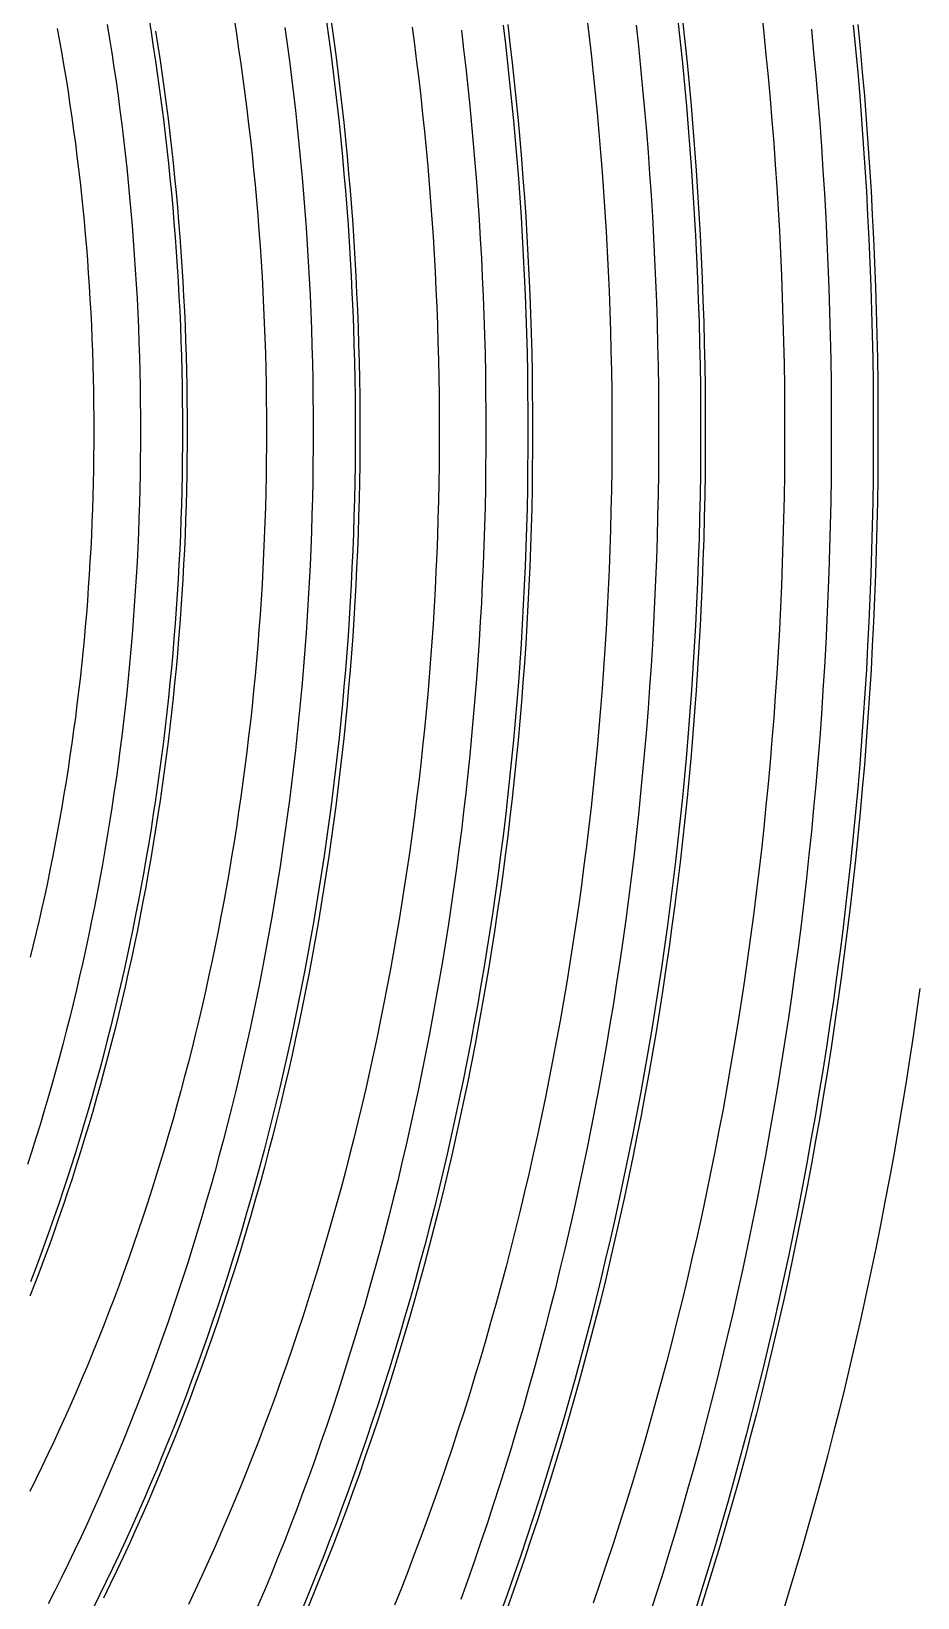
# Model space of a CAD drawing. Header units: metres. Extents: x 10 to 1210, y 10 to 2778.
# Drawn here: x 611.6 to 801.5, y 1571.7 to 1907.6 of the extents above; entities that cross this region are included whole.
import ezdxf

# ---------------------------------------------------------------- set-up
doc = ezdxf.new("R2010")
doc.units = ezdxf.units.M
for name, color, linetype in [('ACIKLIK', 5, 'Continuous'), ('CAM_SABLON', 4, 'Continuous'), ('DIS_KENAR_V91_Z3', 1, 'Continuous'), ('LAMBA_T4_Z4', 3, 'Continuous')]:
    doc.layers.add(name, color=color, linetype=linetype)

msp = doc.modelspace()

# ---------------------------------------------------------------- linework, layer by layer
at = {"layer": 'ACIKLIK'}
for points in [[(627.88, 1909.02), (628.38, 1905.97), (628.85, 1902.92), (629.32, 1899.87), (629.76, 1896.8), (630.19, 1893.73), (630.59, 1890.66), (630.98, 1887.57), (631.36, 1884.49), (631.71, 1881.39), (632.05, 1878.3), (632.36, 1875.19), (632.66, 1872.09), (632.95, 1868.98), (633.21, 1865.86), (633.46, 1862.75), (633.68, 1859.62), (633.89, 1856.5), (634.09, 1853.37), (634.26, 1850.24), (634.41, 1847.11), (634.55, 1843.98), (634.67, 1840.84), (634.77, 1837.7), (634.85, 1834.56), (634.92, 1831.42), (634.96, 1828.28), (634.99, 1825.14), (635, 1822), (635, 1822), (634.99, 1818.86), (634.96, 1815.72), (634.92, 1812.58), (634.85, 1809.44), (634.77, 1806.3), (634.67, 1803.16), (634.55, 1800.02), (634.41, 1796.89), (634.26, 1793.76), (634.09, 1790.63), (633.89, 1787.5), (633.68, 1784.38), (633.46, 1781.25), (633.21, 1778.14), (632.95, 1775.02), (632.66, 1771.91), (632.36, 1768.81), (632.05, 1765.7), (631.71, 1762.61), (631.36, 1759.51), (630.98, 1756.43), (630.59, 1753.34), (630.19, 1750.27), (629.76, 1747.2), (629.32, 1744.13), (628.85, 1741.08), (628.38, 1738.03), (627.88, 1734.98), (627.36, 1731.94), (626.83, 1728.91), (626.28, 1725.89), (625.72, 1722.88), (625.13, 1719.87), (624.53, 1716.88), (623.91, 1713.89), (623.28, 1710.91), (622.62, 1707.94), (621.95, 1704.98), (621.27, 1702.03), (620.56, 1699.08), (619.84, 1696.15), (619.1, 1693.23), (618.35, 1690.32), (617.58, 1687.42), (616.79, 1684.53), (615.99, 1681.66), (615.17, 1678.79), (614.33, 1675.94), (613.48, 1673.1), (612.61, 1670.27), (611.72, 1667.45), (610.82, 1664.65)], [(665.95, 1908.34), (666.44, 1904.8), (666.91, 1901.25), (667.36, 1897.69), (667.79, 1894.12), (668.2, 1890.55), (668.59, 1886.98), (668.96, 1883.4), (669.3, 1879.81), (669.63, 1876.22), (669.94, 1872.63), (670.22, 1869.03), (670.48, 1865.43), (670.72, 1861.82), (670.95, 1858.21), (671.15, 1854.6), (671.32, 1850.98), (671.48, 1847.36), (671.62, 1843.74), (671.74, 1840.12), (671.83, 1836.5), (671.9, 1832.88), (671.96, 1829.25), (671.99, 1825.63), (672, 1822), (672, 1822), (671.99, 1818.37), (671.96, 1814.75), (671.9, 1811.12), (671.83, 1807.5), (671.74, 1803.88), (671.62, 1800.26), (671.48, 1796.64), (671.32, 1793.02), (671.15, 1789.4), (670.95, 1785.79), (670.72, 1782.18), (670.48, 1778.57), (670.22, 1774.97), (669.94, 1771.37), (669.63, 1767.78), (669.3, 1764.19), (668.96, 1760.6), (668.59, 1757.02), (668.2, 1753.45), (667.79, 1749.88), (667.36, 1746.31), (666.91, 1742.75), (666.44, 1739.2), (665.95, 1735.66), (665.44, 1732.12), (664.91, 1728.59), (664.35, 1725.07), (663.78, 1721.55), (663.19, 1718.05), (662.57, 1714.55), (661.94, 1711.06), (661.28, 1707.58), (660.61, 1704.11), (659.92, 1700.65), (659.2, 1697.2), (658.47, 1693.76), (657.71, 1690.33), (656.94, 1686.91), (656.15, 1683.5), (655.33, 1680.1), (654.5, 1676.72), (653.65, 1673.34), (652.78, 1669.98), (651.88, 1666.63), (650.97, 1663.29), (650.05, 1659.97), (649.1, 1656.66), (648.13, 1653.36), (647.14, 1650.08), (646.14, 1646.81), (645.12, 1643.56), (644.07, 1640.32), (643.01, 1637.09), (641.93, 1633.88), (640.84, 1630.68), (639.72, 1627.51), (638.59, 1624.34), (637.44, 1621.19), (636.27, 1618.06), (635.08, 1614.95), (633.88, 1611.85), (632.66, 1608.77), (631.42, 1605.71), (630.16, 1602.66), (628.89, 1599.64), (627.6, 1596.63), (626.29, 1593.64), (624.97, 1590.66), (623.63, 1587.71), (622.27, 1584.78), (620.9, 1581.86), (619.51, 1578.97), (618.1, 1576.09), (616.68, 1573.23), (615.24, 1570.4)], [(703.74, 1907.8), (704.23, 1903.76), (704.7, 1899.71), (705.14, 1895.66), (705.55, 1891.6), (705.94, 1887.54), (706.31, 1883.47), (706.66, 1879.39), (706.98, 1875.31), (707.28, 1871.23), (707.55, 1867.14), (707.8, 1863.05), (708.03, 1858.95), (708.23, 1854.85), (708.41, 1850.75), (708.57, 1846.65), (708.7, 1842.54), (708.81, 1838.44), (708.89, 1834.33), (708.95, 1830.22), (708.99, 1826.11), (709, 1822), (709, 1822), (708.99, 1817.89), (708.95, 1813.78), (708.89, 1809.67), (708.81, 1805.56), (708.7, 1801.46), (708.57, 1797.35), (708.41, 1793.25), (708.23, 1789.15), (708.03, 1785.05), (707.8, 1780.95), (707.55, 1776.86), (707.28, 1772.77), (706.98, 1768.69), (706.66, 1764.61), (706.31, 1760.53), (705.94, 1756.46), (705.55, 1752.4), (705.14, 1748.34), (704.7, 1744.29), (704.23, 1740.24), (703.74, 1736.2), (703.23, 1732.16), (702.7, 1728.14), (702.14, 1724.12), (701.56, 1720.11), (700.96, 1716.11), (700.33, 1712.11), (699.68, 1708.13), (699.01, 1704.15), (698.31, 1700.19), (697.59, 1696.23), (696.85, 1692.28), (696.09, 1688.35), (695.3, 1684.42), (694.49, 1680.51), (693.66, 1676.61), (692.8, 1672.72), (691.92, 1668.84), (691.02, 1664.97), (690.1, 1661.12), (689.16, 1657.28), (688.19, 1653.45), (687.2, 1649.64), (686.19, 1645.84), (685.16, 1642.05), (684.1, 1638.28), (683.03, 1634.53), (681.93, 1630.79), (680.81, 1627.06), (679.67, 1623.36), (678.51, 1619.66), (677.33, 1615.99), (676.13, 1612.33), (674.9, 1608.68), (673.66, 1605.06), (672.39, 1601.45), (671.11, 1597.86), (669.8, 1594.29), (668.47, 1590.73), (667.13, 1587.2), (665.76, 1583.68), (664.37, 1580.19), (662.97, 1576.71), (661.54, 1573.25), (660.09, 1569.82)], [(741.19, 1908.87), (741.68, 1904.34), (742.15, 1899.81), (742.58, 1895.26), (743, 1890.71), (743.38, 1886.16), (743.74, 1881.59), (744.08, 1877.03), (744.38, 1872.46), (744.66, 1867.88), (744.92, 1863.31), (745.14, 1858.73), (745.35, 1854.14), (745.52, 1849.55), (745.67, 1844.97), (745.79, 1840.37), (745.88, 1835.78), (745.95, 1831.19), (745.99, 1826.59), (746, 1822), (746, 1822), (745.99, 1817.41), (745.95, 1812.81), (745.88, 1808.22), (745.79, 1803.63), (745.67, 1799.03), (745.52, 1794.45), (745.35, 1789.86), (745.14, 1785.27), (744.92, 1780.69), (744.66, 1776.12), (744.38, 1771.54), (744.08, 1766.97), (743.74, 1762.41), (743.38, 1757.84), (743, 1753.29), (742.58, 1748.74), (742.15, 1744.19), (741.68, 1739.66), (741.19, 1735.13), (740.67, 1730.6), (740.13, 1726.08), (739.55, 1721.57), (738.96, 1717.07), (738.33, 1712.58), (737.69, 1708.1), (737.01, 1703.62), (736.31, 1699.16), (735.58, 1694.7), (734.83, 1690.26), (734.05, 1685.82), (733.25, 1681.4), (732.42, 1676.99), (731.56, 1672.58), (730.68, 1668.2), (729.78, 1663.82), (728.85, 1659.46), (727.89, 1655.11), (726.91, 1650.77), (725.9, 1646.45), (724.87, 1642.14), (723.81, 1637.84), (722.73, 1633.56), (721.63, 1629.3), (720.5, 1625.05), (719.34, 1620.82), (718.16, 1616.6), (716.96, 1612.4), (715.73, 1608.21), (714.48, 1604.05), (713.21, 1599.9), (711.91, 1595.77), (710.59, 1591.66), (709.24, 1587.56), (707.87, 1583.49), (706.48, 1579.43), (705.06, 1575.39), (703.62, 1571.38)], [(778.74, 1908.01), (779.22, 1902.99), (779.68, 1897.96), (780.11, 1892.92), (780.51, 1887.88), (780.87, 1882.83), (781.21, 1877.78), (781.52, 1872.72), (781.8, 1867.66), (782.05, 1862.6), (782.28, 1857.53), (782.47, 1852.46), (782.63, 1847.39), (782.76, 1842.31), (782.87, 1837.23), (782.94, 1832.16), (782.99, 1827.08), (783, 1822), (783, 1822), (782.99, 1816.92), (782.94, 1811.84), (782.87, 1806.77), (782.76, 1801.69), (782.63, 1796.61), (782.47, 1791.54), (782.28, 1786.47), (782.05, 1781.4), (781.8, 1776.34), (781.52, 1771.28), (781.21, 1766.22), (780.87, 1761.17), (780.51, 1756.12), (780.11, 1751.08), (779.68, 1746.04), (779.22, 1741.01), (778.74, 1735.99), (778.22, 1730.97), (777.68, 1725.97), (777.11, 1720.96), (776.51, 1715.97), (775.87, 1710.98), (775.21, 1706.01), (774.53, 1701.04), (773.81, 1696.08), (773.06, 1691.14), (772.29, 1686.2), (771.48, 1681.27), (770.65, 1676.36), (769.79, 1671.46), (768.9, 1666.57), (767.98, 1661.69), (767.04, 1656.82), (766.07, 1651.97), (765.06, 1647.13), (764.03, 1642.31), (762.98, 1637.5), (761.89, 1632.7), (760.78, 1627.92), (759.64, 1623.15), (758.47, 1618.41), (757.27, 1613.67), (756.05, 1608.96), (754.8, 1604.26), (753.53, 1599.58), (752.22, 1594.91), (750.89, 1590.27), (749.53, 1585.64), (748.15, 1581.03), (746.74, 1576.44), (745.3, 1571.88), (743.84, 1567.33)]]:
    msp.add_lwpolyline(points, dxfattribs=at)
at = {"layer": 'CAM_SABLON'}
for points in [[(636.76, 1910.49), (637.26, 1907.4), (637.75, 1904.29), (638.22, 1901.18), (638.67, 1898.06), (639.1, 1894.94), (639.52, 1891.81), (639.92, 1888.68), (640.29, 1885.54), (640.65, 1882.39), (641, 1879.24), (641.32, 1876.09), (641.63, 1872.93), (641.91, 1869.76), (642.18, 1866.6), (642.43, 1863.43), (642.66, 1860.25), (642.88, 1857.08), (643.07, 1853.9), (643.25, 1850.71), (643.4, 1847.53), (643.54, 1844.34), (643.66, 1841.15), (643.77, 1837.96), (643.85, 1834.77), (643.92, 1831.58), (643.96, 1828.39), (643.99, 1825.19), (644, 1822), (644, 1822), (643.99, 1818.81), (643.96, 1815.61), (643.92, 1812.42), (643.85, 1809.23), (643.77, 1806.04), (643.66, 1802.85), (643.54, 1799.66), (643.4, 1796.47), (643.25, 1793.29), (643.07, 1790.1), (642.88, 1786.92), (642.66, 1783.75), (642.43, 1780.57), (642.18, 1777.4), (641.91, 1774.24), (641.63, 1771.07), (641.32, 1767.91), (641, 1764.76), (640.65, 1761.61), (640.29, 1758.46), (639.92, 1755.32), (639.52, 1752.19), (639.1, 1749.06), (638.67, 1745.94), (638.22, 1742.82), (637.75, 1739.71), (637.26, 1736.6), (636.76, 1733.51), (636.23, 1730.41), (635.69, 1727.33), (635.13, 1724.26), (634.56, 1721.19), (633.96, 1718.13), (633.35, 1715.08), (632.72, 1712.04), (632.07, 1709), (631.41, 1705.98), (630.73, 1702.96), (630.03, 1699.96), (629.31, 1696.96), (628.58, 1693.98), (627.82, 1691), (627.05, 1688.03), (626.27, 1685.08), (625.47, 1682.14), (624.65, 1679.21), (623.81, 1676.28), (622.96, 1673.38), (622.09, 1670.48), (621.2, 1667.59), (620.3, 1664.72), (619.38, 1661.86), (618.44, 1659.02), (617.49, 1656.18), (616.52, 1653.36), (615.54, 1650.55), (614.54, 1647.76), (613.52, 1644.98), (612.49, 1642.22), (611.44, 1639.47)], [(674.86, 1909.6), (675.36, 1906.01), (675.84, 1902.4), (676.3, 1898.79), (676.73, 1895.17), (677.15, 1891.55), (677.54, 1887.92), (677.91, 1884.29), (678.27, 1880.65), (678.6, 1877.01), (678.91, 1873.36), (679.19, 1869.71), (679.46, 1866.05), (679.71, 1862.4), (679.93, 1858.73), (680.13, 1855.07), (680.31, 1851.4), (680.48, 1847.73), (680.61, 1844.06), (680.73, 1840.39), (680.83, 1836.71), (680.9, 1833.03), (680.96, 1829.36), (680.99, 1825.68), (681, 1822), (681, 1822), (680.99, 1818.32), (680.96, 1814.64), (680.9, 1810.97), (680.83, 1807.29), (680.73, 1803.61), (680.61, 1799.94), (680.48, 1796.27), (680.31, 1792.6), (680.13, 1788.93), (679.93, 1785.27), (679.71, 1781.6), (679.46, 1777.95), (679.19, 1774.29), (678.91, 1770.64), (678.6, 1766.99), (678.27, 1763.35), (677.91, 1759.71), (677.54, 1756.08), (677.15, 1752.45), (676.73, 1748.83), (676.3, 1745.21), (675.84, 1741.6), (675.36, 1737.99), (674.86, 1734.4), (674.34, 1730.81), (673.8, 1727.22), (673.24, 1723.65), (672.66, 1720.08), (672.06, 1716.52), (671.43, 1712.97), (670.79, 1709.42), (670.12, 1705.89), (669.44, 1702.37), (668.73, 1698.85), (668.01, 1695.35), (667.26, 1691.85), (666.5, 1688.37), (665.71, 1684.89), (664.9, 1681.43), (664.08, 1677.98), (663.23, 1674.54), (662.37, 1671.11), (661.48, 1667.69), (660.57, 1664.29), (659.65, 1660.9), (658.71, 1657.52), (657.74, 1654.15), (656.76, 1650.8), (655.76, 1647.46), (654.73, 1644.14), (653.69, 1640.83), (652.63, 1637.53), (651.55, 1634.25), (650.46, 1630.98), (649.34, 1627.73), (648.21, 1624.5), (647.05, 1621.28), (645.88, 1618.07), (644.69, 1614.89), (643.48, 1611.72), (642.26, 1608.56), (641.01, 1605.42), (639.75, 1602.3), (638.47, 1599.2), (637.17, 1596.12), (635.86, 1593.05), (634.52, 1590), (633.17, 1586.97), (631.81, 1583.96), (630.42, 1580.97), (629.02, 1578), (627.61, 1575.04), (626.17, 1572.11), (624.72, 1569.19)], [(712.68, 1908.91), (713.17, 1904.81), (713.64, 1900.71), (714.09, 1896.61), (714.51, 1892.49), (714.91, 1888.38), (715.28, 1884.25), (715.63, 1880.13), (715.96, 1875.99), (716.26, 1871.86), (716.54, 1867.72), (716.79, 1863.57), (717.02, 1859.42), (717.22, 1855.27), (717.41, 1851.12), (717.56, 1846.96), (717.7, 1842.81), (717.81, 1838.65), (717.89, 1834.49), (717.95, 1830.32), (717.99, 1826.16), (718, 1822), (718, 1822), (717.99, 1817.84), (717.95, 1813.68), (717.89, 1809.51), (717.81, 1805.35), (717.7, 1801.19), (717.56, 1797.04), (717.41, 1792.88), (717.22, 1788.73), (717.02, 1784.58), (716.79, 1780.43), (716.54, 1776.28), (716.26, 1772.14), (715.96, 1768.01), (715.63, 1763.87), (715.28, 1759.75), (714.91, 1755.62), (714.51, 1751.51), (714.09, 1747.39), (713.64, 1743.29), (713.17, 1739.19), (712.68, 1735.09), (712.16, 1731.01), (711.62, 1726.93), (711.05, 1722.86), (710.47, 1718.79), (709.85, 1714.74), (709.22, 1710.69), (708.56, 1706.65), (707.88, 1702.62), (707.17, 1698.6), (706.44, 1694.59), (705.69, 1690.59), (704.92, 1686.6), (704.12, 1682.63), (703.3, 1678.66), (702.45, 1674.7), (701.58, 1670.76), (700.69, 1666.82), (699.78, 1662.9), (698.85, 1659), (697.89, 1655.1), (696.91, 1651.22), (695.91, 1647.35), (694.88, 1643.5), (693.83, 1639.66), (692.76, 1635.83), (691.67, 1632.02), (690.56, 1628.23), (689.42, 1624.45), (688.27, 1620.68), (687.09, 1616.93), (685.89, 1613.2), (684.67, 1609.49), (683.42, 1605.79), (682.16, 1602.11), (680.87, 1598.44), (679.57, 1594.8), (678.24, 1591.17), (676.89, 1587.56), (675.53, 1583.97), (674.14, 1580.39), (672.73, 1576.84), (671.3, 1573.31), (669.85, 1569.79)], [(750.13, 1909.87), (750.63, 1905.29), (751.1, 1900.7), (751.55, 1896.1), (751.96, 1891.5), (752.35, 1886.89), (752.72, 1882.28), (753.06, 1877.66), (753.37, 1873.03), (753.65, 1868.41), (753.91, 1863.78), (754.14, 1859.14), (754.34, 1854.51), (754.51, 1849.87), (754.66, 1845.23), (754.78, 1840.58), (754.88, 1835.94), (754.95, 1831.29), (754.99, 1826.65), (755, 1822), (755, 1822), (754.99, 1817.35), (754.95, 1812.71), (754.88, 1808.06), (754.78, 1803.42), (754.66, 1798.77), (754.51, 1794.13), (754.34, 1789.49), (754.14, 1784.86), (753.91, 1780.22), (753.65, 1775.59), (753.37, 1770.97), (753.06, 1766.34), (752.72, 1761.72), (752.35, 1757.11), (751.96, 1752.5), (751.55, 1747.9), (751.1, 1743.3), (750.63, 1738.71), (750.13, 1734.13), (749.61, 1729.55), (749.06, 1724.98), (748.48, 1720.42), (747.88, 1715.86), (747.25, 1711.32), (746.59, 1706.78), (745.91, 1702.25), (745.2, 1697.73), (744.46, 1693.23), (743.7, 1688.73), (742.91, 1684.24), (742.1, 1679.76), (741.26, 1675.3), (740.39, 1670.84), (739.5, 1666.4), (738.58, 1661.97), (737.64, 1657.55), (736.67, 1653.15), (735.68, 1648.76), (734.66, 1644.38), (733.62, 1640.01), (732.55, 1635.67), (731.45, 1631.33), (730.33, 1627.01), (729.19, 1622.71), (728.02, 1618.42), (726.82, 1614.15), (725.6, 1609.89), (724.36, 1605.65), (723.09, 1601.43), (721.8, 1597.23), (720.48, 1593.04), (719.14, 1588.87), (717.78, 1584.72), (716.39, 1580.59), (714.98, 1576.48), (713.54, 1572.39), (712.09, 1568.31)], [(787.69, 1908.9), (788.19, 1903.82), (788.65, 1898.74), (789.08, 1893.65), (789.48, 1888.56), (789.85, 1883.46), (790.2, 1878.35), (790.51, 1873.25), (790.79, 1868.13), (791.05, 1863.02), (791.27, 1857.9), (791.46, 1852.77), (791.63, 1847.65), (791.76, 1842.52), (791.87, 1837.39), (791.94, 1832.26), (791.98, 1827.13), (792, 1822), (792, 1822), (791.98, 1816.87), (791.94, 1811.74), (791.87, 1806.61), (791.76, 1801.48), (791.63, 1796.35), (791.46, 1791.23), (791.27, 1786.1), (791.05, 1780.98), (790.79, 1775.87), (790.51, 1770.75), (790.2, 1765.65), (789.85, 1760.54), (789.48, 1755.44), (789.08, 1750.35), (788.65, 1745.26), (788.19, 1740.18), (787.69, 1735.1), (787.17, 1730.03), (786.63, 1724.97), (786.05, 1719.91), (785.44, 1714.87), (784.8, 1709.83), (784.13, 1704.8), (783.44, 1699.78), (782.71, 1694.77), (781.96, 1689.77), (781.17, 1684.78), (780.36, 1679.8), (779.52, 1674.83), (778.65, 1669.87), (777.75, 1664.93), (776.82, 1660), (775.87, 1655.08), (774.88, 1650.17), (773.87, 1645.28), (772.83, 1640.4), (771.76, 1635.54), (770.66, 1630.69), (769.54, 1625.85), (768.38, 1621.03), (767.2, 1616.23), (765.99, 1611.44), (764.76, 1606.67), (763.49, 1601.92), (762.2, 1597.18), (760.88, 1592.46), (759.54, 1587.76), (758.16, 1583.08), (756.76, 1578.42), (755.33, 1573.77), (753.88, 1569.15)]]:
    msp.add_lwpolyline(points, dxfattribs=at)
at = {"layer": 'DIS_KENAR_V91_Z3'}
for points in [[(730.54, 1911.11), (731.05, 1906.91), (731.53, 1902.71), (731.99, 1898.5), (732.42, 1894.28), (732.83, 1890.06), (733.21, 1885.83), (733.57, 1881.59), (733.9, 1877.36), (734.21, 1873.11), (734.5, 1868.87), (734.76, 1864.62), (734.99, 1860.37), (735.21, 1856.11), (735.39, 1851.85), (735.55, 1847.59), (735.69, 1843.33), (735.8, 1839.07), (735.89, 1834.8), (735.95, 1830.53), (735.99, 1826.27), (736, 1822), (736, 1822), (735.99, 1817.73), (735.95, 1813.47), (735.89, 1809.2), (735.8, 1804.93), (735.69, 1800.67), (735.55, 1796.41), (735.39, 1792.15), (735.21, 1787.89), (734.99, 1783.63), (734.76, 1779.38), (734.5, 1775.13), (734.21, 1770.89), (733.9, 1766.64), (733.57, 1762.41), (733.21, 1758.17), (732.83, 1753.94), (732.42, 1749.72), (731.99, 1745.5), (731.53, 1741.29), (731.05, 1737.09), (730.54, 1732.89), (730.01, 1728.69), (729.46, 1724.51), (728.88, 1720.33), (728.27, 1716.16), (727.64, 1712), (726.99, 1707.85), (726.32, 1703.7), (725.62, 1699.56), (724.89, 1695.44), (724.14, 1691.32), (723.37, 1687.21), (722.57, 1683.12), (721.75, 1679.03), (720.91, 1674.96), (720.04, 1670.89), (719.15, 1666.84), (718.24, 1662.8), (717.3, 1658.77), (716.34, 1654.75), (715.35, 1650.75), (714.35, 1646.76), (713.32, 1642.78), (712.26, 1638.82), (711.18, 1634.87), (710.08, 1630.93), (708.96, 1627.01), (707.82, 1623.11), (706.65, 1619.22), (705.46, 1615.34), (704.24, 1611.48), (703.01, 1607.64), (701.75, 1603.81), (700.47, 1600), (699.17, 1596.21), (697.84, 1592.43), (696.49, 1588.67), (695.13, 1584.93), (693.74, 1581.21), (692.32, 1577.5), (690.89, 1573.81), (689.44, 1570.15)], [(768.02, 1911.87), (768.53, 1907.18), (769.01, 1902.48), (769.47, 1897.78), (769.89, 1893.07), (770.29, 1888.36), (770.67, 1883.64), (771.01, 1878.92), (771.33, 1874.19), (771.62, 1869.46), (771.88, 1864.72), (772.12, 1859.98), (772.32, 1855.24), (772.5, 1850.5), (772.65, 1845.75), (772.78, 1841), (772.88, 1836.25), (772.94, 1831.5), (772.99, 1826.75), (773, 1822), (773, 1822), (772.99, 1817.25), (772.94, 1812.5), (772.88, 1807.75), (772.78, 1803), (772.65, 1798.25), (772.5, 1793.5), (772.32, 1788.76), (772.12, 1784.02), (771.88, 1779.28), (771.62, 1774.54), (771.33, 1769.81), (771.01, 1765.08), (770.67, 1760.36), (770.29, 1755.64), (769.89, 1750.93), (769.47, 1746.22), (769.01, 1741.52), (768.53, 1736.82), (768.02, 1732.13), (767.49, 1727.45), (766.92, 1722.77), (766.33, 1718.1), (765.71, 1713.44), (765.07, 1708.79), (764.4, 1704.15), (763.7, 1699.51), (762.97, 1694.89), (762.22, 1690.27), (761.44, 1685.67), (760.63, 1681.07), (759.8, 1676.49), (758.94, 1671.92), (758.05, 1667.35), (757.14, 1662.8), (756.2, 1658.27), (755.23, 1653.74), (754.24, 1649.23), (753.22, 1644.73), (752.18, 1640.24), (751.11, 1635.77), (750.01, 1631.31), (748.89, 1626.87), (747.74, 1622.44), (746.57, 1618.03), (745.37, 1613.63), (744.14, 1609.25), (742.89, 1604.88), (741.62, 1600.53), (740.32, 1596.2), (738.99, 1591.88), (737.64, 1587.59), (736.26, 1583.31), (734.86, 1579.05), (733.44, 1574.8), (731.98, 1570.58)], [(655.04, 1910.24), (655.54, 1907.03), (656.03, 1903.81), (656.49, 1900.59), (656.94, 1897.36), (657.37, 1894.13), (657.78, 1890.88), (658.17, 1887.64), (658.54, 1884.39), (658.9, 1881.13), (659.23, 1877.87), (659.55, 1874.61), (659.84, 1871.34), (660.12, 1868.07), (660.38, 1864.79), (660.62, 1861.51), (660.84, 1858.23), (661.04, 1854.94), (661.22, 1851.66), (661.39, 1848.37), (661.53, 1845.08), (661.65, 1841.78), (661.76, 1838.49), (661.85, 1835.19), (661.91, 1831.89), (661.96, 1828.6), (661.99, 1825.3), (662, 1822), (662, 1822), (661.99, 1818.7), (661.96, 1815.4), (661.91, 1812.11), (661.85, 1808.81), (661.76, 1805.51), (661.65, 1802.22), (661.53, 1798.92), (661.39, 1795.63), (661.22, 1792.34), (661.04, 1789.06), (660.84, 1785.77), (660.62, 1782.49), (660.38, 1779.21), (660.12, 1775.93), (659.84, 1772.66), (659.55, 1769.39), (659.23, 1766.13), (658.9, 1762.87), (658.54, 1759.61), (658.17, 1756.36), (657.78, 1753.12), (657.37, 1749.87), (656.94, 1746.64), (656.49, 1743.41), (656.03, 1740.19), (655.54, 1736.97), (655.04, 1733.76), (654.51, 1730.55), (653.97, 1727.36), (653.41, 1724.17), (652.83, 1720.98), (652.24, 1717.81), (651.62, 1714.64), (650.99, 1711.48), (650.34, 1708.33), (649.67, 1705.19), (648.98, 1702.06), (648.27, 1698.94), (647.54, 1695.82), (646.8, 1692.72), (646.04, 1689.62), (645.26, 1686.54), (644.46, 1683.46), (643.65, 1680.4), (642.82, 1677.35), (641.97, 1674.3), (641.1, 1671.27), (640.21, 1668.25), (639.31, 1665.25), (638.39, 1662.25), (637.45, 1659.27), (636.5, 1656.3), (635.52, 1653.34), (634.53, 1650.39), (633.53, 1647.46), (632.5, 1644.54), (631.46, 1641.63), (630.4, 1638.74), (629.33, 1635.86), (628.24, 1633), (627.13, 1630.15), (626.01, 1627.32), (624.86, 1624.5), (623.71, 1621.69), (622.53, 1618.9), (621.34, 1616.13), (620.14, 1613.37), (618.92, 1610.63), (617.68, 1607.9), (616.43, 1605.19), (615.16, 1602.49), (613.87, 1599.82), (612.57, 1597.16), (611.26, 1594.51)], [(617.18, 1908.18), (617.67, 1905.47), (618.15, 1902.75), (618.61, 1900.02), (619.06, 1897.29), (619.49, 1894.55), (619.9, 1891.8), (620.3, 1889.05), (620.68, 1886.3), (621.05, 1883.54), (621.4, 1880.77), (621.73, 1878), (622.05, 1875.23), (622.35, 1872.45), (622.64, 1869.67), (622.91, 1866.88), (623.16, 1864.09), (623.4, 1861.3), (623.62, 1858.51), (623.82, 1855.71), (624.01, 1852.91), (624.18, 1850.11), (624.34, 1847.3), (624.48, 1844.5), (624.6, 1841.69), (624.7, 1838.88), (624.79, 1836.07), (624.87, 1833.26), (624.93, 1830.44), (624.97, 1827.63), (624.99, 1824.81), (625, 1822), (625, 1822), (624.99, 1819.19), (624.97, 1816.37), (624.93, 1813.56), (624.87, 1810.74), (624.79, 1807.93), (624.7, 1805.12), (624.6, 1802.31), (624.48, 1799.5), (624.34, 1796.7), (624.18, 1793.89), (624.01, 1791.09), (623.82, 1788.29), (623.62, 1785.49), (623.4, 1782.7), (623.16, 1779.91), (622.91, 1777.12), (622.64, 1774.33), (622.35, 1771.55), (622.05, 1768.77), (621.73, 1766), (621.4, 1763.23), (621.05, 1760.46), (620.68, 1757.7), (620.3, 1754.95), (619.9, 1752.2), (619.49, 1749.45), (619.06, 1746.71), (618.61, 1743.98), (618.15, 1741.25), (617.67, 1738.53), (617.18, 1735.82), (616.67, 1733.11), (616.15, 1730.41), (615.6, 1727.71), (615.05, 1725.02), (614.48, 1722.34), (613.89, 1719.67), (613.29, 1717), (612.67, 1714.35), (612.03, 1711.7), (611.38, 1709.06)], [(693.2, 1908.43), (693.69, 1904.72), (694.16, 1901), (694.61, 1897.28), (695.04, 1893.55), (695.44, 1889.81), (695.83, 1886.08), (696.19, 1882.33), (696.53, 1878.58), (696.85, 1874.83), (697.14, 1871.07), (697.42, 1867.31), (697.67, 1863.55), (697.9, 1859.78), (698.11, 1856.01), (698.3, 1852.24), (698.46, 1848.46), (698.6, 1844.69), (698.72, 1840.91), (698.82, 1837.13), (698.9, 1833.35), (698.96, 1829.57), (698.99, 1825.78), (699, 1822), (699, 1822), (698.99, 1818.22), (698.96, 1814.43), (698.9, 1810.65), (698.82, 1806.87), (698.72, 1803.09), (698.6, 1799.31), (698.46, 1795.54), (698.3, 1791.76), (698.11, 1787.99), (697.9, 1784.22), (697.67, 1780.45), (697.42, 1776.69), (697.14, 1772.93), (696.85, 1769.17), (696.53, 1765.42), (696.19, 1761.67), (695.83, 1757.92), (695.44, 1754.19), (695.04, 1750.45), (694.61, 1746.72), (694.16, 1743), (693.69, 1739.28), (693.2, 1735.57), (692.68, 1731.87), (692.15, 1728.17), (691.59, 1724.48), (691.01, 1720.8), (690.41, 1717.13), (689.79, 1713.46), (689.15, 1709.8), (688.49, 1706.15), (687.8, 1702.51), (687.1, 1698.88), (686.37, 1695.26), (685.62, 1691.64), (684.85, 1688.04), (684.07, 1684.45), (683.25, 1680.87), (682.42, 1677.29), (681.57, 1673.73), (680.7, 1670.19), (679.8, 1666.65), (678.89, 1663.12), (677.96, 1659.61), (677, 1656.11), (676.03, 1652.62), (675.03, 1649.14), (674.01, 1645.68), (672.98, 1642.23), (671.92, 1638.8), (670.85, 1635.37), (669.75, 1631.97), (668.64, 1628.57), (667.5, 1625.2), (666.35, 1621.83), (665.17, 1618.48), (663.98, 1615.15), (662.76, 1611.84), (661.53, 1608.53), (660.28, 1605.25), (659.01, 1601.98), (657.72, 1598.73), (656.41, 1595.5), (655.09, 1592.28), (653.74, 1589.08), (652.38, 1585.9), (650.99, 1582.74), (649.59, 1579.59), (648.17, 1576.46), (646.73, 1573.36), (645.28, 1570.27)], [(801.97, 1702.38), (801.26, 1697.25), (800.52, 1692.14), (799.75, 1687.03), (798.95, 1681.93), (798.12, 1676.85), (797.26, 1671.77), (796.37, 1666.71), (795.45, 1661.66), (794.5, 1656.62), (793.53, 1651.59), (792.52, 1646.58), (791.49, 1641.58), (790.42, 1636.59), (789.33, 1631.62), (788.21, 1626.66), (787.06, 1621.72), (785.88, 1616.79), (784.67, 1611.88), (783.43, 1606.98), (782.17, 1602.1), (780.87, 1597.24), (779.55, 1592.39), (778.2, 1587.56), (776.82, 1582.75), (775.42, 1577.96), (773.98, 1573.18), (772.52, 1568.43)]]:
    msp.add_lwpolyline(points, dxfattribs=at)
at = {"layer": 'LAMBA_T4_Z4'}
for points in [[(638.25, 1907.56), (638.74, 1904.45), (639.21, 1901.33), (639.66, 1898.21), (640.09, 1895.08), (640.51, 1891.94), (640.91, 1888.8), (641.29, 1885.65), (641.65, 1882.5), (641.99, 1879.35), (642.31, 1876.19), (642.62, 1873.02), (642.91, 1869.85), (643.18, 1866.68), (643.43, 1863.5), (643.66, 1860.32), (643.87, 1857.14), (644.07, 1853.95), (644.25, 1850.77), (644.4, 1847.58), (644.54, 1844.38), (644.66, 1841.19), (644.77, 1837.99), (644.85, 1834.8), (644.92, 1831.6), (644.96, 1828.4), (644.99, 1825.2), (645, 1822), (645, 1822), (644.99, 1818.8), (644.96, 1815.6), (644.92, 1812.4), (644.85, 1809.2), (644.77, 1806.01), (644.66, 1802.81), (644.54, 1799.62), (644.4, 1796.42), (644.25, 1793.23), (644.07, 1790.05), (643.87, 1786.86), (643.66, 1783.68), (643.43, 1780.5), (643.18, 1777.32), (642.91, 1774.15), (642.62, 1770.98), (642.31, 1767.81), (641.99, 1764.65), (641.65, 1761.5), (641.29, 1758.35), (640.91, 1755.2), (640.51, 1752.06), (640.09, 1748.92), (639.66, 1745.79), (639.21, 1742.67), (638.74, 1739.55), (638.25, 1736.44), (637.74, 1733.34), (637.22, 1730.25), (636.68, 1727.16), (636.12, 1724.07), (635.54, 1721), (634.94, 1717.94), (634.33, 1714.88), (633.7, 1711.83), (633.05, 1708.79), (632.38, 1705.76), (631.7, 1702.74), (631, 1699.73), (630.28, 1696.73), (629.55, 1693.73), (628.79, 1690.75), (628.02, 1687.78), (627.23, 1684.82), (626.43, 1681.87), (625.61, 1678.93), (624.77, 1676.01), (623.92, 1673.09), (623.04, 1670.19), (622.16, 1667.3), (621.25, 1664.42), (620.33, 1661.55), (619.39, 1658.7), (618.44, 1655.86), (617.47, 1653.03), (616.48, 1650.22), (615.48, 1647.42), (614.46, 1644.64), (613.42, 1641.86), (612.37, 1639.11), (611.31, 1636.37)], [(675.85, 1909.74), (676.35, 1906.14), (676.83, 1902.53), (677.29, 1898.91), (677.73, 1895.29), (678.14, 1891.66), (678.54, 1888.03), (678.91, 1884.39), (679.26, 1880.75), (679.59, 1877.1), (679.9, 1873.44), (680.19, 1869.79), (680.46, 1866.12), (680.7, 1862.46), (680.93, 1858.79), (681.13, 1855.12), (681.31, 1851.45), (681.47, 1847.77), (681.61, 1844.09), (681.73, 1840.41), (681.83, 1836.73), (681.9, 1833.05), (681.96, 1829.37), (681.99, 1825.68), (682, 1822), (682, 1822), (681.99, 1818.32), (681.96, 1814.63), (681.9, 1810.95), (681.83, 1807.27), (681.73, 1803.59), (681.61, 1799.91), (681.47, 1796.23), (681.31, 1792.55), (681.13, 1788.88), (680.93, 1785.21), (680.7, 1781.54), (680.46, 1777.88), (680.19, 1774.21), (679.9, 1770.56), (679.59, 1766.9), (679.26, 1763.25), (678.91, 1759.61), (678.54, 1755.97), (678.14, 1752.34), (677.73, 1748.71), (677.29, 1745.09), (676.83, 1741.47), (676.35, 1737.86), (675.85, 1734.26), (675.33, 1730.66), (674.79, 1727.07), (674.23, 1723.49), (673.64, 1719.91), (673.04, 1716.35), (672.42, 1712.79), (671.77, 1709.24), (671.11, 1705.7), (670.42, 1702.17), (669.71, 1698.65), (668.99, 1695.14), (668.24, 1691.64), (667.47, 1688.15), (666.69, 1684.67), (665.88, 1681.2), (665.05, 1677.74), (664.2, 1674.3), (663.33, 1670.86), (662.45, 1667.44), (661.54, 1664.03), (660.61, 1660.63), (659.67, 1657.25), (658.7, 1653.88), (657.72, 1650.52), (656.71, 1647.17), (655.69, 1643.84), (654.65, 1640.53), (653.58, 1637.22), (652.5, 1633.94), (651.4, 1630.66), (650.29, 1627.41), (649.15, 1624.16), (647.99, 1620.94), (646.82, 1617.73), (645.63, 1614.53), (644.42, 1611.36), (643.19, 1608.2), (641.94, 1605.05), (640.68, 1601.93), (639.39, 1598.82), (638.09, 1595.73), (636.77, 1592.65), (635.44, 1589.6), (634.09, 1586.56), (632.72, 1583.54), (631.33, 1580.55), (629.93, 1577.57), (628.51, 1574.61), (627.07, 1571.67)], [(713.67, 1909.03), (714.16, 1904.93), (714.63, 1900.82), (715.08, 1896.71), (715.5, 1892.59), (715.9, 1888.47), (716.28, 1884.34), (716.63, 1880.21), (716.95, 1876.07), (717.26, 1871.93), (717.53, 1867.78), (717.79, 1863.63), (718.02, 1859.48), (718.22, 1855.32), (718.41, 1851.16), (718.56, 1847), (718.7, 1842.84), (718.81, 1838.67), (718.89, 1834.5), (718.95, 1830.34), (718.99, 1826.17), (719, 1822), (719, 1822), (718.99, 1817.83), (718.95, 1813.66), (718.89, 1809.5), (718.81, 1805.33), (718.7, 1801.16), (718.56, 1797), (718.41, 1792.84), (718.22, 1788.68), (718.02, 1784.52), (717.79, 1780.37), (717.53, 1776.22), (717.26, 1772.07), (716.95, 1767.93), (716.63, 1763.79), (716.28, 1759.66), (715.9, 1755.53), (715.5, 1751.41), (715.08, 1747.29), (714.63, 1743.18), (714.16, 1739.07), (713.67, 1734.97), (713.15, 1730.88), (712.61, 1726.79), (712.04, 1722.72), (711.45, 1718.65), (710.84, 1714.59), (710.21, 1710.53), (709.55, 1706.49), (708.86, 1702.45), (708.16, 1698.43), (707.43, 1694.41), (706.67, 1690.41), (705.9, 1686.41), (705.1, 1682.43), (704.27, 1678.45), (703.43, 1674.49), (702.56, 1670.54), (701.67, 1666.6), (700.76, 1662.67), (699.82, 1658.76), (698.86, 1654.86), (697.88, 1650.97), (696.87, 1647.1), (695.85, 1643.24), (694.8, 1639.39), (693.73, 1635.56), (692.63, 1631.75), (691.52, 1627.94), (690.38, 1624.16), (689.22, 1620.39), (688.04, 1616.63), (686.84, 1612.89), (685.62, 1609.17), (684.37, 1605.47), (683.1, 1601.78), (681.82, 1598.11), (680.51, 1594.46), (679.18, 1590.82), (677.83, 1587.2), (676.46, 1583.61), (675.07, 1580.03), (673.66, 1576.47), (672.22, 1572.93), (670.77, 1569.41)], [(751.13, 1909.98), (751.62, 1905.39), (752.1, 1900.8), (752.54, 1896.19), (752.96, 1891.59), (753.35, 1886.97), (753.72, 1882.35), (754.05, 1877.73), (754.36, 1873.1), (754.65, 1868.47), (754.9, 1863.83), (755.13, 1859.19), (755.34, 1854.55), (755.51, 1849.9), (755.66, 1845.26), (755.78, 1840.61), (755.88, 1835.96), (755.95, 1831.31), (755.99, 1826.65), (756, 1822), (756, 1822), (755.99, 1817.35), (755.95, 1812.69), (755.88, 1808.04), (755.78, 1803.39), (755.66, 1798.74), (755.51, 1794.1), (755.34, 1789.45), (755.13, 1784.81), (754.9, 1780.17), (754.65, 1775.53), (754.36, 1770.9), (754.05, 1766.27), (753.72, 1761.65), (753.35, 1757.03), (752.96, 1752.41), (752.54, 1747.81), (752.1, 1743.2), (751.62, 1738.61), (751.13, 1734.02), (750.6, 1729.43), (750.05, 1724.86), (749.47, 1720.29), (748.87, 1715.73), (748.24, 1711.18), (747.58, 1706.63), (746.89, 1702.1), (746.18, 1697.58), (745.45, 1693.06), (744.68, 1688.56), (743.9, 1684.06), (743.08, 1679.58), (742.24, 1675.11), (741.37, 1670.65), (740.48, 1666.2), (739.56, 1661.76), (738.62, 1657.34), (737.65, 1652.93), (736.65, 1648.53), (735.63, 1644.15), (734.59, 1639.78), (733.52, 1635.42), (732.42, 1631.08), (731.3, 1626.76), (730.15, 1622.45), (728.98, 1618.15), (727.79, 1613.88), (726.56, 1609.61), (725.32, 1605.37), (724.05, 1601.14), (722.76, 1596.93), (721.44, 1592.74), (720.1, 1588.56), (718.73, 1584.41), (717.34, 1580.27), (715.92, 1576.15), (714.49, 1572.05), (713.03, 1567.97)], [(788.69, 1909), (789.18, 1903.92), (789.64, 1898.83), (790.08, 1893.73), (790.48, 1888.63), (790.85, 1883.53), (791.19, 1878.42), (791.51, 1873.3), (791.79, 1868.18), (792.04, 1863.06), (792.27, 1857.94), (792.46, 1852.81), (792.63, 1847.68), (792.76, 1842.54), (792.87, 1837.41), (792.94, 1832.27), (792.98, 1827.14), (793, 1822), (793, 1822), (792.98, 1816.86), (792.94, 1811.73), (792.87, 1806.59), (792.76, 1801.46), (792.63, 1796.32), (792.46, 1791.19), (792.27, 1786.06), (792.04, 1780.94), (791.79, 1775.82), (791.51, 1770.7), (791.19, 1765.58), (790.85, 1760.47), (790.48, 1755.37), (790.08, 1750.27), (789.64, 1745.17), (789.18, 1740.08), (788.69, 1735), (788.17, 1729.92), (787.62, 1724.86), (787.04, 1719.8), (786.43, 1714.74), (785.79, 1709.7), (785.12, 1704.66), (784.43, 1699.64), (783.7, 1694.62), (782.95, 1689.62), (782.16, 1684.62), (781.35, 1679.63), (780.51, 1674.66), (779.64, 1669.7), (778.74, 1664.75), (777.81, 1659.81), (776.85, 1654.88), (775.86, 1649.97), (774.85, 1645.07), (773.81, 1640.19), (772.74, 1635.32), (771.64, 1630.46), (770.51, 1625.62), (769.36, 1620.8), (768.17, 1615.99), (766.96, 1611.19), (765.72, 1606.42), (764.46, 1601.66), (763.17, 1596.92), (761.84, 1592.19), (760.5, 1587.48), (759.12, 1582.8), (757.72, 1578.13), (756.29, 1573.48), (754.83, 1568.84)]]:
    msp.add_lwpolyline(points, dxfattribs=at)

doc.saveas('drawing.dxf')
